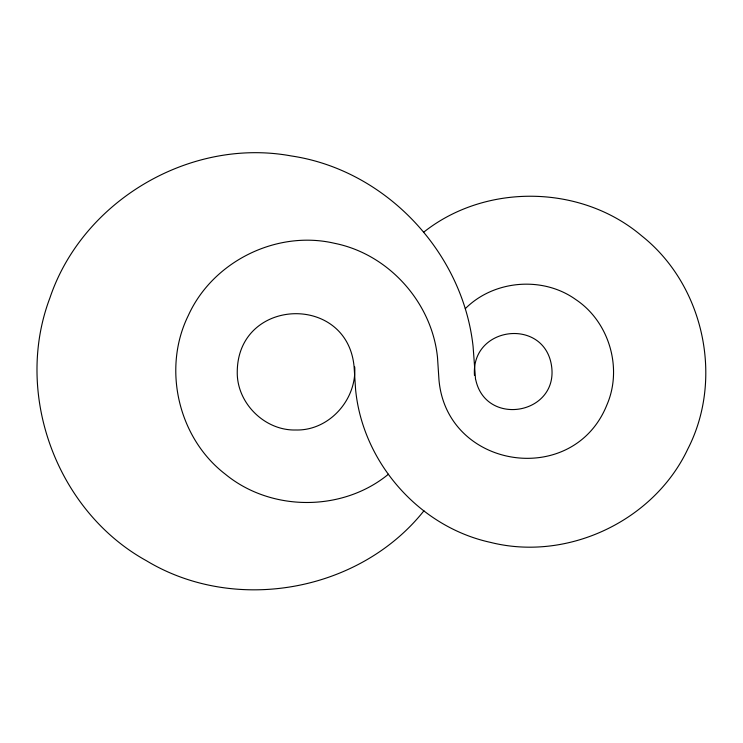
<?xml version="1.0" encoding="UTF-8"?>
<svg xmlns="http://www.w3.org/2000/svg" width="743" height="743" viewBox="0 0 743 743"><rect width="100%" height="100%" fill="white"/><g stroke="black" fill="none" stroke-linecap="round" stroke-linejoin="round"><path stroke-width="1.11" d="M354.708 366.921C356.816 399.678 329.075 430.94 295.751 429.993C264.499 430.791 236.46 402.752 237.258 371.5C238.048 297.144 347.91 293.234 354.132 367.265L355.581 389.369C362.463 462.09 418.959 526.833 490.538 542.39C567.513 561.754 653.896 520.899 687.758 449.106C724.1 378.54 703.927 285.136 641.701 235.856C581.23 184.44 485.681 182.88 423.566 232.29M474.48 375.429C470.802 325.49 545.557 317.075 551.705 367.098C557.491 414.501 486.396 426.844 475.854 380.267A64.752 64.697 -68.2 0 1 475.436 378.614M423.947 510.785C359.501 591.865 235.048 614.238 146.39 560.714C56.561 511.11 13.513 393.836 49.92 297.897C82.64 200.638 190.31 137.288 291.219 155.937C385.571 169.887 462.917 252.165 473.105 346.647L475.483 378.605M465.294 308.67C493.919 279.935 542.938 275.913 575.853 299.605C609.195 321.803 622.866 368.24 606.873 404.954C573.336 488.504 446.636 469.325 438.964 379.757L437.506 357.522C432.008 302.67 388.812 254.143 334.591 243.314C276.833 229.773 212.777 261.369 188.351 315.431C162.048 368.602 178.274 438.166 225.37 474.22C271.195 511.908 342.616 511.908 388.431 474.22"/></g></svg>
